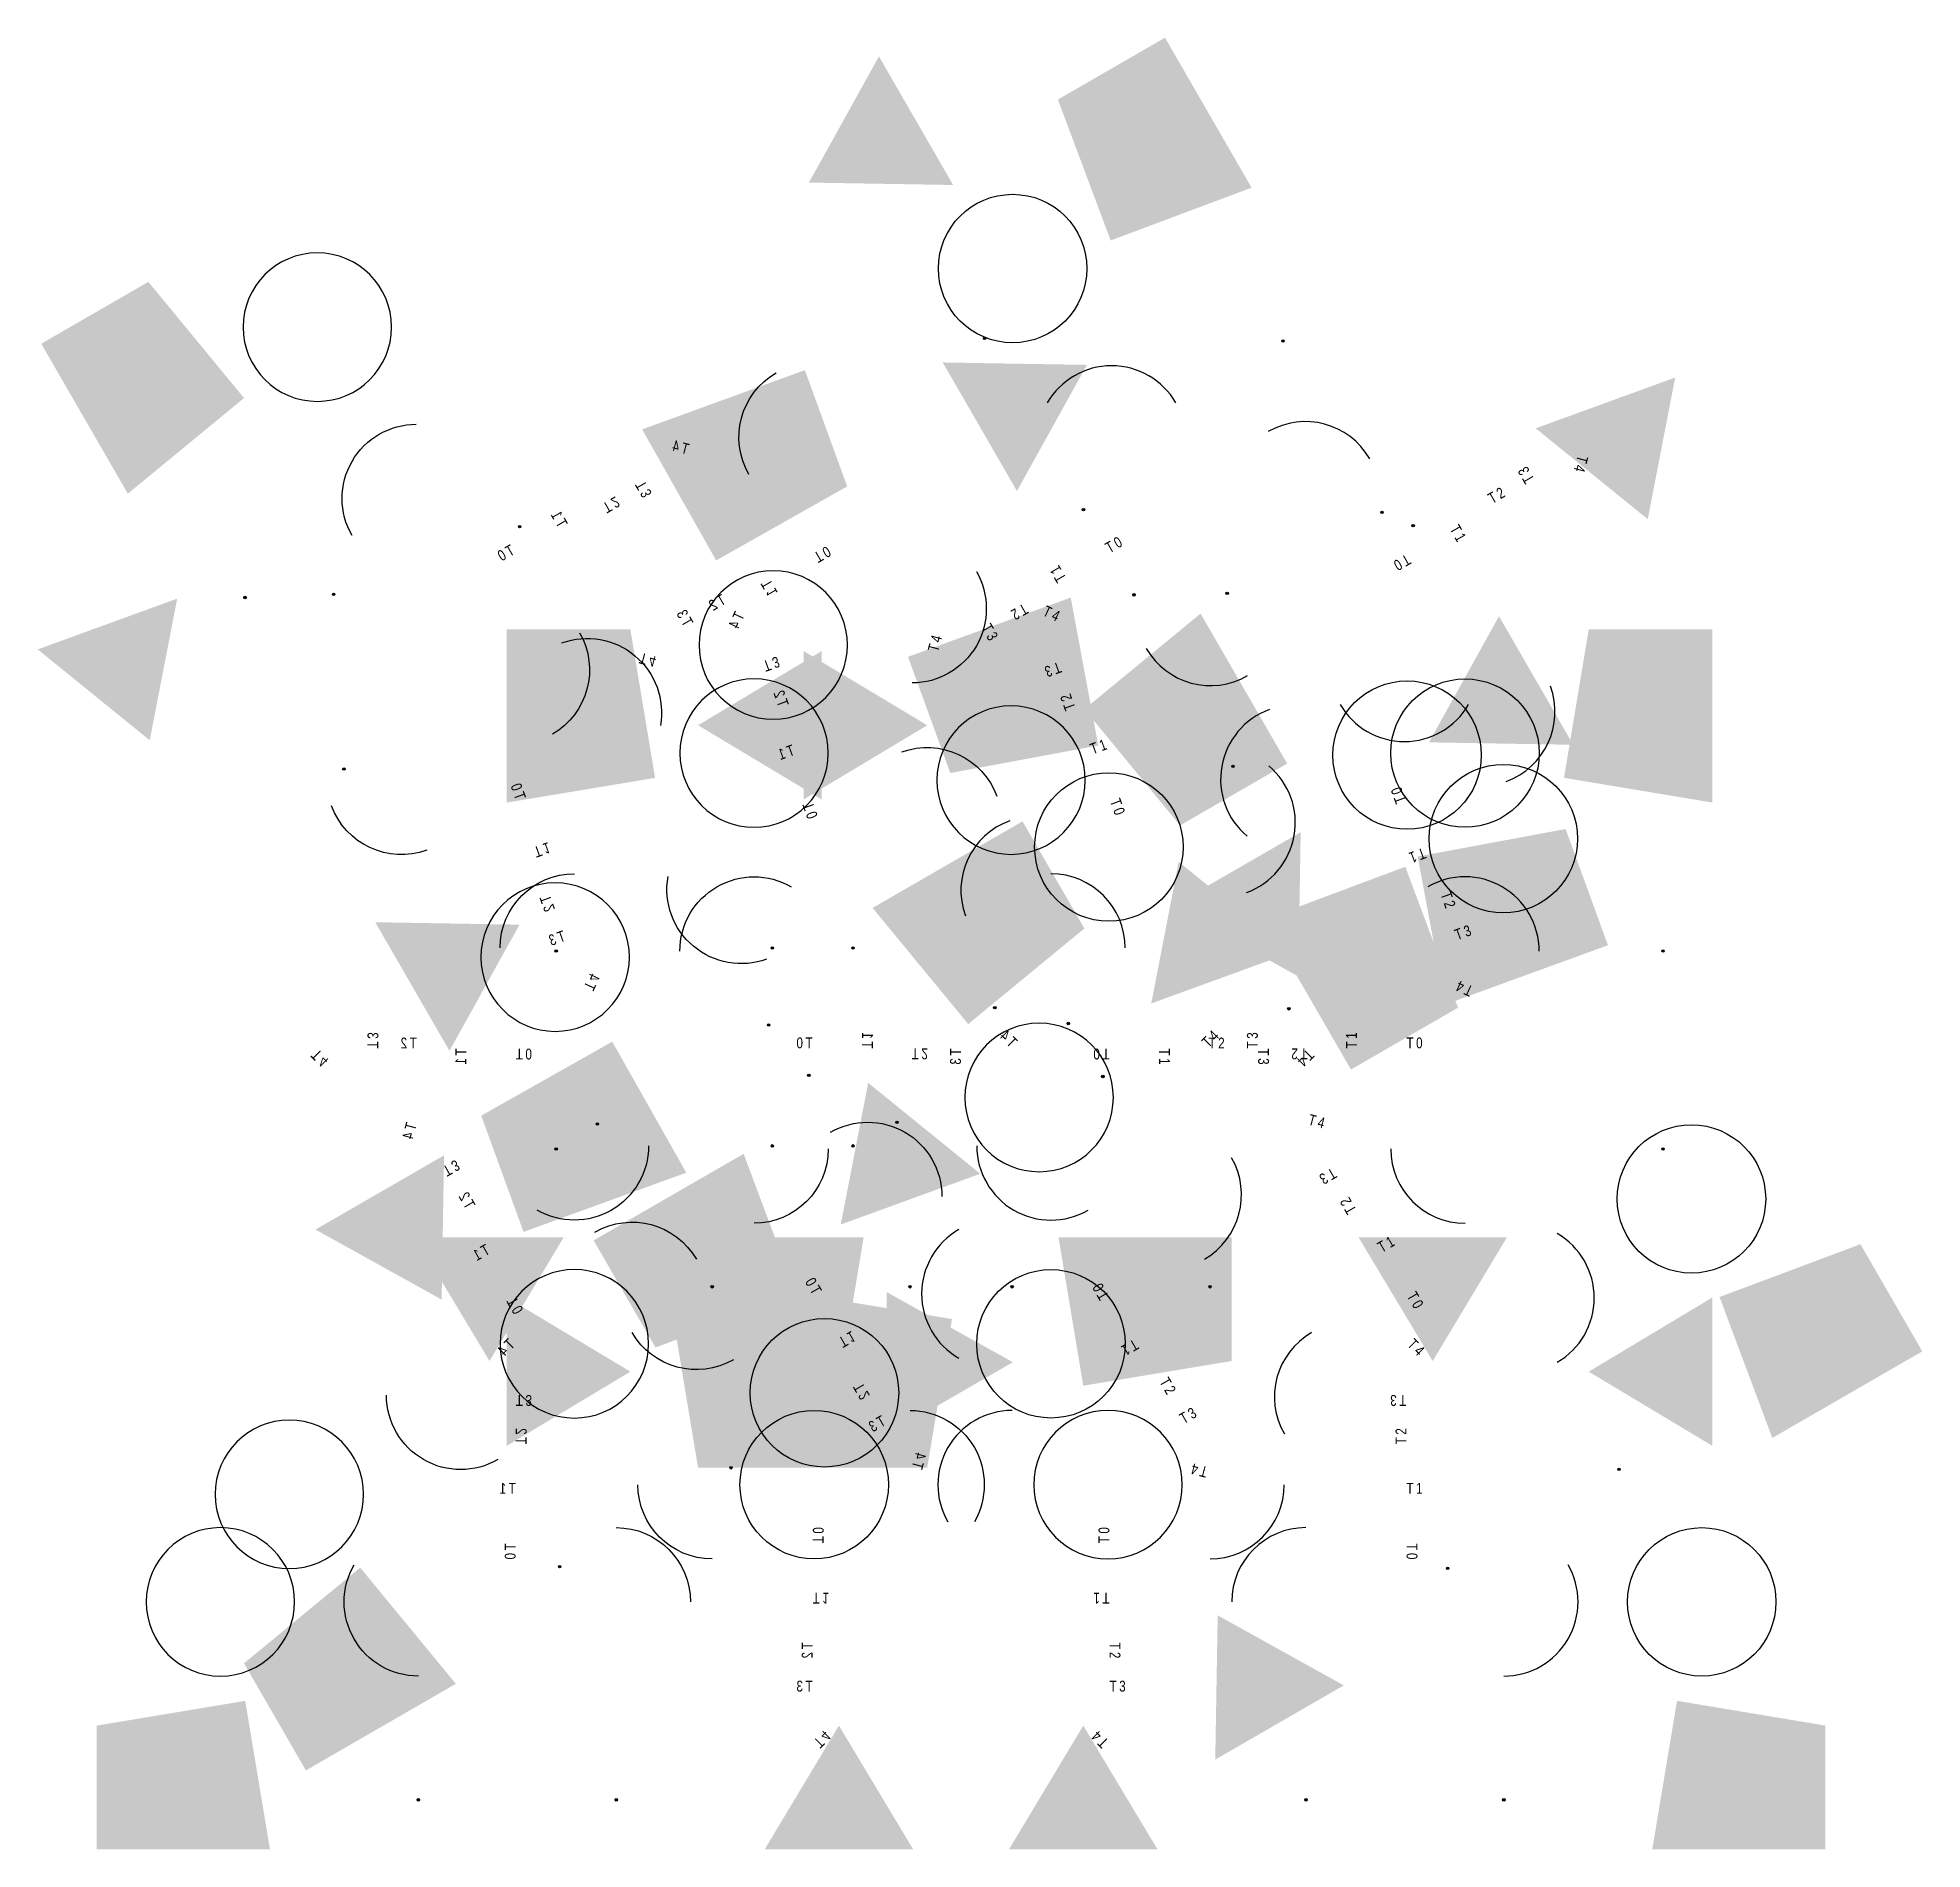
# Model space of a CAD drawing. Units: millimetres at full size, sheet at 1:200. Extents: x -39261 to 36915, y -40000 to 33220.
import ezdxf

# ---------------------------------------------------------------- set-up
doc = ezdxf.new("R2010")
doc.units = ezdxf.units.MM
doc.header["$LTSCALE"] = 200
doc.header["$PDMODE"] = 32
doc.header["$PDSIZE"] = 100
doc.layers.add('0-0_\u3000本体', color=7, linetype='Continuous')
doc.layers.add('0-8_門型柱部', color=7, linetype='Continuous')
doc.styles.add('@', font='')
doc.styles.get('@').set_extended_font_data('@')

# ---------------------------------------------------------------- blocks, each defined once
blk = doc.blocks.new('BLK')
at = {"layer": '0-0_\u3000本体', "color": 6}
blk.add_circle((11937.5, -2368.1), 3000, dxfattribs=at)
at = {"layer": '0-0_\u3000本体', "color": 3}
blk.add_arc((-4062.5, -2368.1), 3000, 90, 180, dxfattribs=at)
at = {"layer": '0-0_\u3000本体', "color": 2}
blk.add_arc((3937.5, -2368.1), 3000, 270, 30, dxfattribs=at)
at = {"layer": '0-0_\u3000本体', "color": 3}
blk.add_point((-4062.5, -10368.1), dxfattribs=at)
at = {"layer": '0-0_\u3000本体', "color": 2}
blk.add_point((3937.5, -10368.1), dxfattribs=at)
at = {"layer": '0-0_\u3000本体', "color": 6}
blk.add_solid([(9937.5, -12368.1), (16937.5, -12368.1), (10937.5, -6368.1), (16937.5, -7368.1)], dxfattribs=at)
at = {"layer": '0-0_\u3000本体', "color": 2}
blk.add_solid([(-16062.5, -12368.1), (-10062.5, -12368.1), (-13062.5, -7368.1)], dxfattribs=at)
at = {"layer": '0-0_\u3000本体', "char_height": 439.9, "attachment_point": 7, "style": '@'}
for s, insert, rotation in [('\\T1.36;\\W0.8;T4', (0, 8000), 315), ('\\T1.36;\\W0.8;T3', (0, 6000), 180), ('\\T1.36;\\W0.8;T2', (0, 4000), 90), ('\\T1.36;\\W0.8;T0', (0, 0), 270)]:
    blk.add_mtext(s, dxfattribs=dict(at, insert=insert, rotation=rotation))
at = {"layer": '0-0_\u3000本体', "insert": (0, 2000), "char_height": 439.9, "attachment_point": 7, "style": '@'}
blk.add_mtext('\\T1.36;\\W0.8;T1', dxfattribs=at)

msp = doc.modelspace()

# ---------------------------------------------------------------- block references
at = {"layer": '0-8_門型柱部', "xscale": -1, "yscale": -1}
for p, rotation in [((4062.5, 12368.1), 300), ((4062.5, 2368.1), 200), ((4062.5, -7631.9), 90), ((4062.5, -17631.9), 30)]:
    msp.add_blockref('BLK', p, dxfattribs=dict(at, rotation=rotation))
at = {"layer": '0-8_門型柱部', "yscale": -1}
for p, rotation in [((-7937.5, 12368.1), 300), ((-7937.5, 2368.1), 200), ((-7937.5, -7631.9), 90), ((-7937.5, -17631.9), 30)]:
    msp.add_blockref('BLK', p, dxfattribs=dict(at, rotation=rotation))
at = {"layer": '0-8_門型柱部', "xscale": -1}
for p, rotation in [((-19937.5, 12368.1), 300), ((-19937.5, 2368.1), 200), ((-19937.5, -7631.9), 90), ((-19937.5, -17631.9), 30)]:
    msp.add_blockref('BLK', p, dxfattribs=dict(at, rotation=rotation))
at = {"layer": '0-8_門型柱部'}
for p, rotation in [((16062.5, 12368.1), 300), ((16062.5, 2368.1), 200), ((16062.5, -7631.9), 90), ((16062.5, -17631.9), 30)]:
    msp.add_blockref('BLK', p, dxfattribs=dict(at, rotation=rotation))
at = {"layer": '0-8_門型柱部', "yscale": -1}
msp.add_blockref('BLK', (-7937.5, -27631.9), dxfattribs=at)
at = {"layer": '0-8_門型柱部', "xscale": -1, "yscale": -1}
msp.add_blockref('BLK', (4062.5, -27631.9), dxfattribs=at)
at = {"layer": '0-8_門型柱部', "xscale": -1}
msp.add_blockref('BLK', (-19937.5, -27631.9), dxfattribs=at)
at = {"layer": '0-8_門型柱部'}
msp.add_blockref('BLK', (16062.5, -27631.9), dxfattribs=at)

doc.saveas('drawing.dxf')
